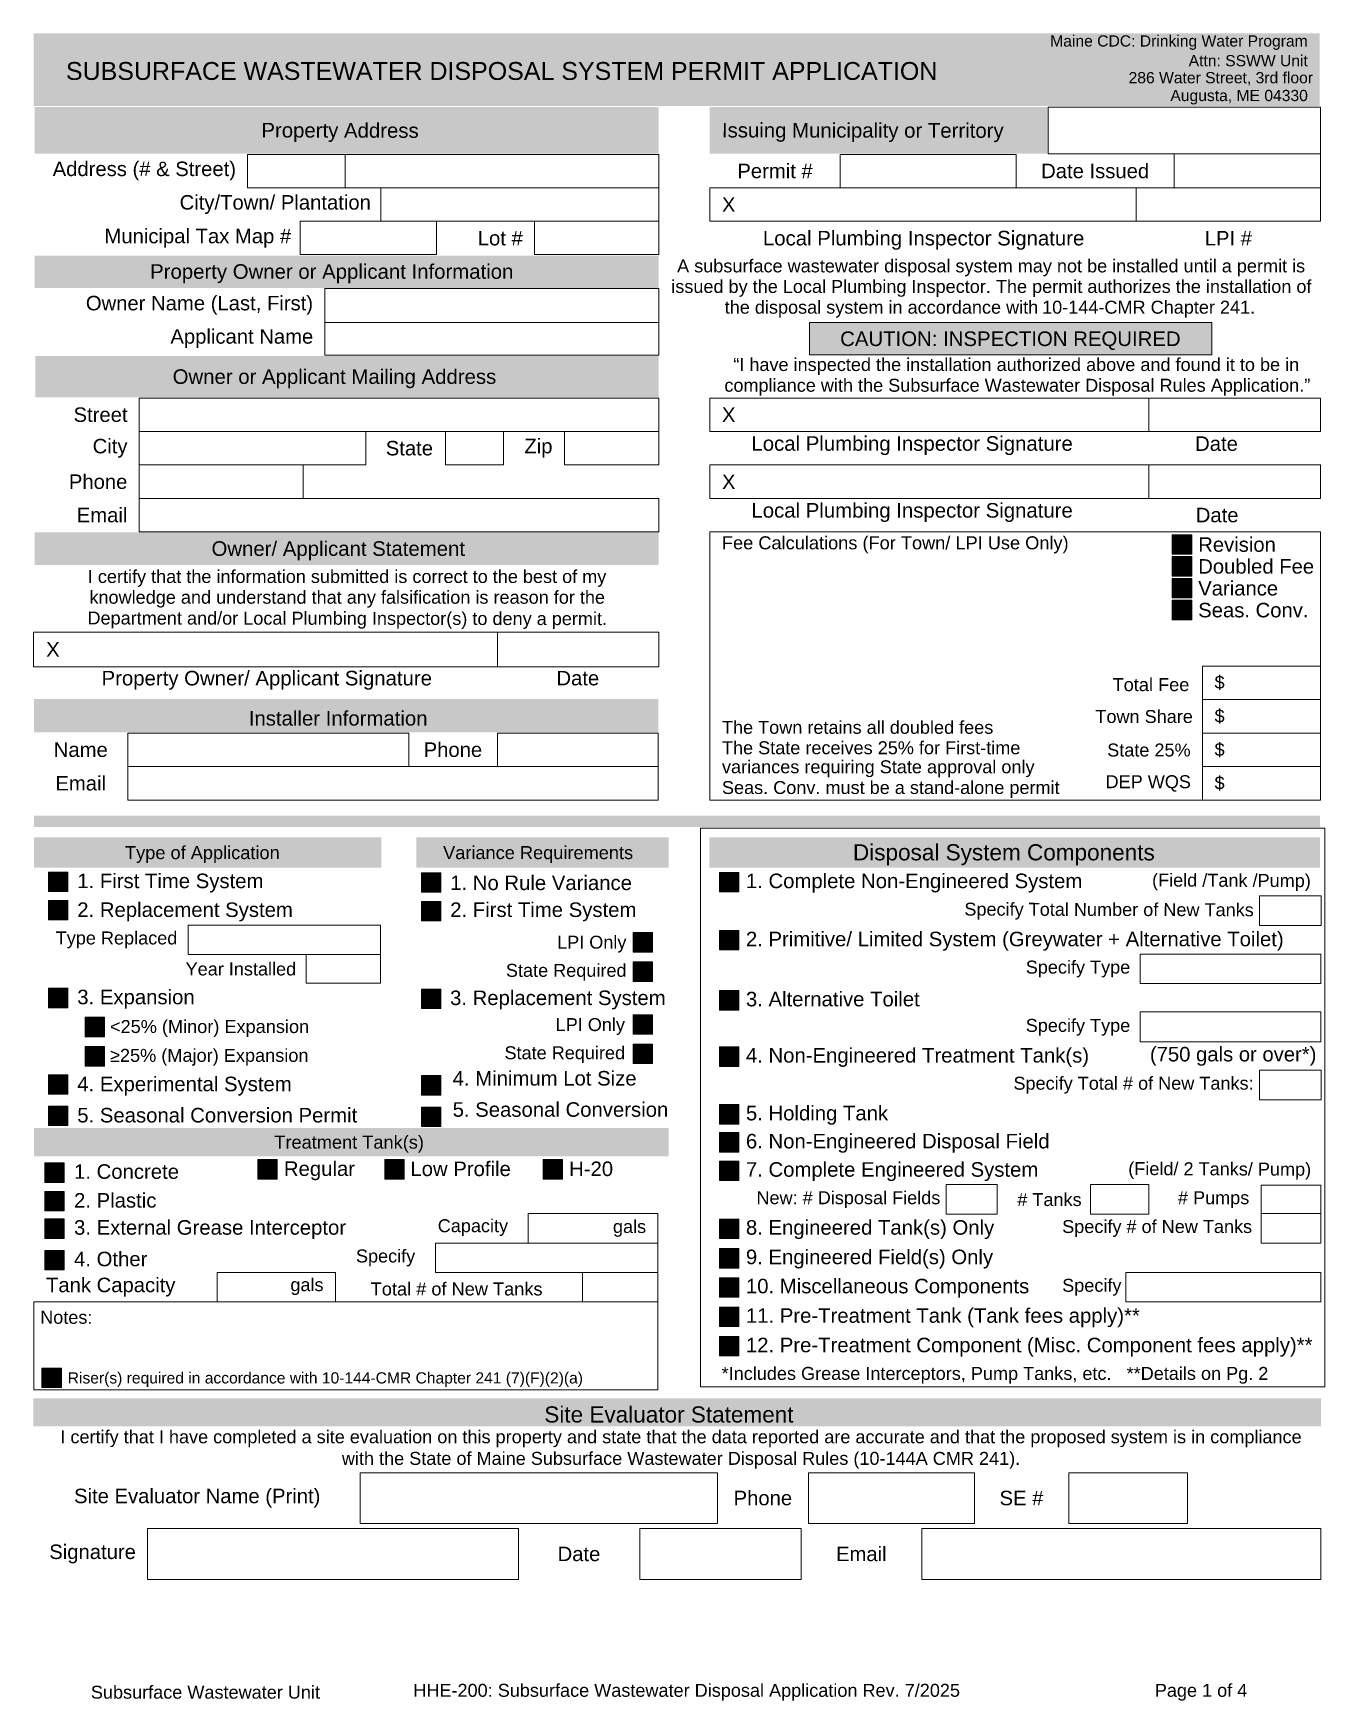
# Paper-space layout 'HHE_200_PG1' of a CAD drawing. Extents: x 0 to 8, y 0.1 to 10.4.
import ezdxf

# ---------------------------------------------------------------- set-up
doc = ezdxf.new("R2010")
doc.units = 0
doc.header["$MEASUREMENT"] = 0
doc.layers.get('0').update_dxf_attribs({"lineweight": 30})
doc.layers.add('HHE_200_FORM', color=7, linetype='Continuous', lineweight=5)
doc.styles.add('PDF Arial', font='arial.ttf')
doc.styles.add('PDF Arial-BoldMT', font='arial.ttf')
doc.styles.add('PDF Arial-ItalicMT', font='arial.ttf')

# ---------------------------------------------------------------- blocks, each defined once
blk = doc.blocks.new('*U35')
at = {"true_color": 0xf2f2f2}
h = blk.add_hatch(color=7, dxfattribs=at)
h.dxf.hatch_style = 1
h.paths.add_polyline_path([(-0.075, -0.075), (0.075, -0.075), (0.075, 0.075), (-0.075, 0.075)])
at = {"layer": 'HHE_200_FORM'}
blk.add_lwpolyline([(-0.075, 0.075), (0.075, 0.075), (0.075, -0.075), (-0.075, -0.075)], close=True, dxfattribs=at)

psp = doc.layouts.new('HHE_200_PG1')

# ---------------------------------------------------------------- linework, layer by layer
at = {"layer": 'HHE_200_FORM'}
for points in [[(6.284, 9.628), (7.967, 9.628), (7.967, 9.916), (6.284, 9.916)], [(1.944, 9.418), (1.341, 9.418), (1.341, 9.624), (1.944, 9.624)], [(1.944, 9.624), (3.88, 9.624), (3.88, 9.418), (1.944, 9.418)], [(5, 9.624), (6.087, 9.624), (6.087, 9.418), (5, 9.418)], [(7.062, 9.418), (7.967, 9.418), (7.967, 9.628), (7.062, 9.628)], [(2.163, 9.418), (3.88, 9.418), (3.88, 9.211), (2.163, 9.211)], [(4.195, 9.418), (6.827, 9.418), (6.827, 9.211), (4.195, 9.211)], [(6.827, 9.211), (7.967, 9.211), (7.967, 9.418), (6.827, 9.418)], [(1.666, 9.211), (2.507, 9.211), (2.507, 9.006), (1.666, 9.006)], [(3.112, 9.006), (3.88, 9.006), (3.88, 9.211), (3.112, 9.211)], [(1.818, 8.796), (3.88, 8.796), (3.88, 8.586), (1.818, 8.586)], [(1.818, 8.586), (3.88, 8.586), (3.88, 8.383), (1.818, 8.383)], [(4.81, 8.586), (7.295, 8.586), (7.295, 8.386), (4.81, 8.386)], [(0.671, 8.119), (3.88, 8.119), (3.88, 7.913), (0.671, 7.913)], [(4.195, 8.119), (6.906, 8.119), (6.906, 7.913), (4.195, 7.913)], [(6.906, 7.913), (7.967, 7.913), (7.967, 8.119), (6.906, 8.119)], [(0.671, 7.913), (2.071, 7.913), (2.071, 7.706), (0.671, 7.706)], [(2.562, 7.706), (2.92, 7.706), (2.92, 7.913), (2.562, 7.913)], [(3.298, 7.706), (3.88, 7.706), (3.88, 7.913), (3.298, 7.913)], [(0.671, 7.706), (1.683, 7.706), (1.683, 7.499), (0.671, 7.499)], [(4.195, 7.706), (6.906, 7.706), (6.906, 7.499), (4.195, 7.499)], [(6.906, 7.499), (7.967, 7.499), (7.967, 7.706), (6.906, 7.706)], [(0.671, 7.499), (3.88, 7.499), (3.88, 7.293), (0.671, 7.293)], [(4.195, 7.293), (7.967, 7.293), (7.967, 5.635), (4.195, 5.635)], [(0.019, 6.674), (2.883, 6.674), (2.883, 6.46), (0.019, 6.46)], [(2.883, 6.46), (3.88, 6.46), (3.88, 6.674), (2.883, 6.674)], [(7.237, 6.464), (7.967, 6.464), (7.967, 6.257), (7.237, 6.257)], [(7.237, 6.257), (7.967, 6.257), (7.967, 6.05), (7.237, 6.05)], [(0.601, 6.05), (2.336, 6.05), (2.336, 5.844), (0.601, 5.844)], [(2.883, 5.844), (3.877, 5.844), (3.877, 6.05), (2.883, 6.05)], [(7.237, 6.05), (7.967, 6.05), (7.967, 5.844), (7.237, 5.844)], [(0.601, 5.844), (3.877, 5.844), (3.877, 5.635), (0.601, 5.635)], [(7.237, 5.844), (7.967, 5.844), (7.967, 5.635), (7.237, 5.635)], [(7.589, 5.045), (7.971, 5.045), (7.971, 4.861), (7.589, 4.861)], [(0.973, 4.865), (2.161, 4.865), (2.161, 4.683), (0.973, 4.683)], [(2.161, 4.683), (1.703, 4.683), (1.703, 4.506), (2.161, 4.506)], [(6.852, 4.686), (7.968, 4.686), (7.968, 4.503), (6.852, 4.503)], [(6.852, 4.328), (7.968, 4.328), (7.968, 4.144), (6.852, 4.144)], [(7.589, 3.969), (7.971, 3.969), (7.971, 3.786), (7.589, 3.786)], [(5.654, 3.079), (5.97, 3.079), (5.97, 3.263), (5.654, 3.263)], [(6.546, 3.263), (6.907, 3.263), (6.907, 3.079), (6.546, 3.079)], [(7.599, 3.259), (7.969, 3.259), (7.969, 3.083), (7.599, 3.083)], [(3.875, 2.901), (3.073, 2.901), (3.073, 3.083), (3.875, 3.083)], [(7.599, 3.083), (7.969, 3.083), (7.969, 2.901), (7.599, 2.901)], [(3.875, 2.719), (2.502, 2.719), (2.502, 2.901), (3.875, 2.901)], [(1.153, 2.538), (1.883, 2.538), (1.883, 2.719), (1.153, 2.719)], [(3.875, 2.538), (3.408, 2.538), (3.408, 2.719), (3.875, 2.719)], [(6.763, 2.719), (7.969, 2.719), (7.969, 2.538), (6.763, 2.538)], [(0.021, 2.538), (3.875, 2.538), (3.875, 1.994), (0.021, 1.994)], [(2.036, 1.483), (4.242, 1.483), (4.242, 1.17), (2.036, 1.17)], [(4.805, 1.483), (5.829, 1.483), (5.829, 1.17), (4.805, 1.17)], [(6.412, 1.483), (7.144, 1.483), (7.144, 1.17), (6.412, 1.17)], [(0.723, 1.138), (3.013, 1.138), (3.013, 0.823), (0.723, 0.823)], [(3.762, 1.138), (4.76, 1.138), (4.76, 0.823), (3.762, 0.823)], [(5.504, 1.138), (7.969, 1.138), (7.969, 0.823), (5.504, 0.823)]]:
    psp.add_lwpolyline(points, close=True, dxfattribs=at)
at = {"layer": 'HHE_200_FORM', "lineweight": 18}
psp.add_lwpolyline([(4.138, 2.013), (7.992, 2.013), (7.992, 5.464), (4.138, 5.464)], close=True, dxfattribs=at)
at = {"layer": 'HHE_200_FORM', "lineweight": 35, "transparency": 33554559}
for points in [[(0.019, 9.923), (0.026, 9.923), (0.019, 10.371), (0.026, 10.371)], [(0.026, 9.923), (5.655, 9.923), (0.026, 10.371), (5.655, 10.371)], [(5.655, 9.923), (5.662, 9.923), (5.655, 10.371), (5.662, 10.371)], [(5.662, 9.923), (7.962, 9.923), (5.662, 10.371), (7.962, 10.371)], [(0.021, 5.535), (7.966, 5.535), (0.021, 5.541), (7.966, 5.541)], [(0.021, 5.47), (7.964, 5.47), (0.021, 5.535), (7.964, 5.535)], [(0.018, 1.769), (0.024, 1.769), (0.018, 1.942), (0.024, 1.942)], [(0.024, 1.769), (7.961, 1.769), (0.024, 1.942), (7.961, 1.942)], [(7.962, 1.769), (7.969, 1.769), (7.962, 1.942), (7.969, 1.942)]]:
    psp.add_solid(points, dxfattribs=at)
at = {"layer": 'HHE_200_FORM', "color": 254, "lineweight": 35, "true_color": 0xd1d1d1, "transparency": 33554559}
for points in [[(0.026, 9.628), (3.88, 9.628), (0.026, 9.916), (3.88, 9.916)], [(4.195, 9.628), (6.279, 9.628), (4.195, 9.916), (6.279, 9.916)], [(0.026, 8.799), (3.88, 8.799), (0.026, 8.999), (3.88, 8.999)], [(0.029, 8.123), (3.88, 8.123), (0.029, 8.379), (3.88, 8.379)], [(0.026, 7.089), (3.88, 7.089), (0.026, 7.289), (3.88, 7.289)], [(0.022, 6.254), (2.883, 6.254), (0.022, 6.26), (2.883, 6.26)], [(0.022, 6.054), (3.877, 6.054), (0.022, 6.254), (3.877, 6.254)], [(2.883, 6.254), (3.877, 6.254), (2.883, 6.26), (3.877, 6.26)], [(0.021, 5.22), (2.166, 5.22), (0.021, 5.406), (2.166, 5.406)], [(2.383, 5.22), (3.94, 5.22), (2.383, 5.406), (3.94, 5.406)], [(4.193, 5.22), (7.964, 5.22), (4.193, 5.406), (7.964, 5.406)], [(0.021, 3.436), (3.94, 3.436), (0.021, 3.611), (3.94, 3.611)]]:
    psp.add_solid(points, dxfattribs=at)
at = {"layer": 'HHE_200_FORM', "color": 7, "lineweight": 35, "true_color": 0xf2f2f2, "transparency": 33554559}
psp.add_solid([(4.81, 8.386), (7.294, 8.386), (4.81, 8.586), (7.294, 8.586)], dxfattribs=at)

# ---------------------------------------------------------------- block references
at = {"layer": 'HHE_200_FORM', "xscale": 0.8, "yscale": 0.8, "zscale": 0.8}
for p in [(7.111, 7.215), (7.111, 7.08), (7.111, 6.945), (7.111, 6.81), (0.171, 5.132), (2.475, 5.127), (4.315, 5.129), (0.171, 4.956), (2.475, 4.951), (3.781, 4.758), (4.315, 4.771), (3.781, 4.577), (0.171, 4.414), (2.475, 4.409), (4.315, 4.4), (0.397, 4.235), (3.781, 4.25), (3.781, 4.069), (0.397, 4.054), (4.315, 4.052), (0.171, 3.88), (2.475, 3.875), (0.171, 3.687), (2.475, 3.681), (4.315, 3.696), (4.315, 3.523), (1.463, 3.356), (2.248, 3.356), (3.225, 3.356), (4.315, 3.347), (0.149, 3.336), (0.149, 3.159), (0.149, 2.99), (4.315, 2.989), (0.149, 2.796), (4.315, 2.807), (4.315, 2.626), (4.315, 2.446), (4.315, 2.264), (0.131, 2.069)]:
    psp.add_blockref('*U35', p, dxfattribs=at)

# ---------------------------------------------------------------- texts
at = {"layer": 'HHE_200_FORM', "color": 7, "true_color": 0xffffff, "attachment_point": 4}
for s, insert, char_height, style in [('Maine CDC: Drinking Water Program', (6.297, 10.314), 0.0692, 'PDF Arial'), ('SUBSURFACE WASTEWATER DISPOSAL SYSTEM PERMIT APPLICATION', (0.219, 10.138), 0.1104, 'PDF Arial-BoldMT'), ('Attn: SSWW Unit', (7.152, 10.202), 0.0692, 'PDF Arial'), ('286 Water Street, 3rd floor', (6.781, 10.091), 0.0692, 'PDF Arial'), ('Augusta, ME 04330', (7.039, 9.977), 0.0692, 'PDF Arial'), ('Site Evaluator Statement', (3.173, 1.842), 0.0996, 'PDF Arial-BoldMT')]:
    psp.add_mtext(s, dxfattribs=dict(at, insert=insert, char_height=char_height, style=style))
at = {"layer": 'HHE_200_FORM', "attachment_point": 4}
for s, insert, char_height, rotation, style in [('Property Address ', (1.426, 9.76), 0.09, 359.8519, 'PDF Arial-BoldMT'), ('Issuing Municipality or Territory', (4.27, 9.76), 0.09, 359.917, 'PDF Arial-BoldMT'), ('Department and/or Local Plumbing Inspector(s) to deny a permit.', (0.352, 6.749), 0.07993, 359.9231, 'PDF Arial'), ('(Field /Tank /Pump)', (6.926, 5.131), 0.07993, 359.7513, 'PDF Arial'), ('Specify Total Number of New Tanks', (5.767, 4.951), 0.07993, 359.8609, 'PDF Arial'), ('(Field/ 2 Tanks/ Pump)', (6.779, 3.349), 0.07993, 359.7831, 'PDF Arial')]:
    psp.add_mtext(s, dxfattribs=dict(at, insert=insert, char_height=char_height, rotation=rotation, style=style))
for s, insert, char_height, style in [('Address (# & Street) ', (0.137, 9.521), 0.08948, 'PDF Arial'), ('Permit # ', (4.365, 9.521), 0.0895, 'PDF Arial'), ('Date Issued', (6.241, 9.521), 0.08948, 'PDF Arial'), ('City/Town/ Plantation ', (0.921, 9.314), 0.08948, 'PDF Arial'), ('X', (4.27, 9.314), 0.0895, 'PDF Arial'), ('Municipal Tax Map # ', (0.457, 9.106), 0.08948, 'PDF Arial'), ('Lot # ', (2.762, 9.106), 0.0895, 'PDF Arial'), ('Local Plumbing Inspector Signature ', (4.523, 9.093), 0.09, 'PDF Arial-ItalicMT'), ('LPI #', (7.251, 9.106), 0.0895, 'PDF Arial'), ('A subsurface wastewater disposal system may not be installed until a permit is', (3.993, 8.923), 0.07993, 'PDF Arial'), ('Property Owner or Applicant Information ', (0.739, 8.887), 0.09, 'PDF Arial-BoldMT'), ('Owner Name (Last, First)', (0.342, 8.692), 0.08948, 'PDF Arial'), ('issued by the Local Plumbing Inspector. The permit authorizes the installation of', (3.957, 8.796), 0.07993, 'PDF Arial'), ('the disposal system in accordance with', (4.287, 8.668), 0.07993, 'PDF Arial'), ('10-144-CMR Chapter 241.', (6.247, 8.668), 0.07993, 'PDF Arial'), ('Applicant Name ', (0.864, 8.486), 0.08948, 'PDF Arial'), ('CAUTION: INSPECTION REQUIRED', (5, 8.473), 0.09, 'PDF Arial-BoldMT'), ('“I have inspected the installation authorized above and found it to be in', (4.34, 8.314), 0.07993, 'PDF Arial'), ('Owner or Applicant Mailing Address', (0.878, 8.238), 0.09, 'PDF Arial-BoldMT'), ('compliance with the Subsurface Wastewater Disposal Rules Application.”', (4.285, 8.186), 0.07993, 'PDF Arial'), ('Street ', (0.266, 8.016), 0.0895, 'PDF Arial'), ('X', (4.27, 8.016), 0.0895, 'PDF Arial'), ('City ', (0.384, 7.809), 0.0895, 'PDF Arial'), ('State ', (2.194, 7.809), 0.0895, 'PDF Arial'), ('Zip ', (3.05, 7.809), 0.0895, 'PDF Arial'), ('Local Plumbing Inspector Signature ', (4.452, 7.825), 0.09, 'PDF Arial-ItalicMT'), ('Date', (7.192, 7.837), 0.0895, 'PDF Arial'), ('Phone ', (0.237, 7.602), 0.0895, 'PDF Arial'), ('X', (4.27, 7.602), 0.0895, 'PDF Arial'), ('Email ', (0.286, 7.396), 0.0895, 'PDF Arial'), ('Local Plumbing Inspector Signature ', (4.452, 7.412), 0.09, 'PDF Arial-ItalicMT'), ('Date', (7.196, 7.396), 0.0895, 'PDF Arial'), ('Owner/ Applicant Statement ', (1.118, 7.176), 0.09, 'PDF Arial-BoldMT'), ('Fee Calculations (For Town/ LPI Use Only) ', (4.27, 7.213), 0.0804, 'PDF Arial-BoldMT'), ('Revision', (7.211, 7.214), 0.0895, 'PDF Arial'), ('Doubled Fee', (7.211, 7.079), 0.08948, 'PDF Arial'), ('I certify that the information submitted is correct to the best of my', (0.354, 7.005), 0.07993, 'PDF Arial'), ('knowledge and understand that any falsification is reason for the', (0.364, 6.877), 0.07993, 'PDF Arial'), ('Variance', (7.211, 6.944), 0.0895, 'PDF Arial'), ('Seas. Conv.', (7.211, 6.809), 0.08948, 'PDF Arial'), ('X', (0.097, 6.567), 0.0895, 'PDF Arial'), ('Property Owner/ Applicant Signature ', (0.439, 6.376), 0.09, 'PDF Arial-ItalicMT'), ('Date', (3.248, 6.389), 0.0895, 'PDF Arial'), ('Total Fee ', (6.682, 6.349), 0.0804, 'PDF Arial-BoldMT'), ('$', (7.312, 6.36), 0.0799, 'PDF Arial'), ('Installer Information ', (1.348, 6.141), 0.09, 'PDF Arial-BoldMT'), ('Town Share ', (6.576, 6.152), 0.07993, 'PDF Arial'), ('$', (7.312, 6.152), 0.0799, 'PDF Arial'), ('The Town retains all doubled fees', (4.27, 6.085), 0.07993, 'PDF Arial'), ('Name ', (0.144, 5.947), 0.0895, 'PDF Arial'), ('Phone ', (2.428, 5.947), 0.0895, 'PDF Arial'), ('The State receives 25% for First-time', (4.27, 5.959), 0.07993, 'PDF Arial'), ('State 25% ', (6.649, 5.945), 0.0799, 'PDF Arial'), ('$', (7.312, 5.945), 0.0799, 'PDF Arial'), ('variances requiring State approval only', (4.27, 5.83), 0.07993, 'PDF Arial'), ('Email ', (0.154, 5.74), 0.0895, 'PDF Arial'), ('DEP WQS ', (6.639, 5.739), 0.0799, 'PDF Arial'), ('$', (7.312, 5.739), 0.0799, 'PDF Arial'), ('Seas. Conv. must be a stand-alone permit', (4.27, 5.702), 0.07993, 'PDF Arial'), ('Type of Application ', (0.584, 5.3), 0.0804, 'PDF Arial-BoldMT'), ('Variance Requirements ', (2.548, 5.3), 0.0804, 'PDF Arial-BoldMT'), ('Disposal System Components', (5.079, 5.299), 0.0996, 'PDF Arial-BoldMT'), ('1. First Time System ', (0.289, 5.124), 0.08978, 'PDF Arial'), ('1. No Rule Variance', (2.592, 5.125), 0.08978, 'PDF Arial'), ('1. Complete Non-Engineered System ', (4.418, 5.124), 0.08978, 'PDF Arial'), ('2. Replacement System ', (0.289, 4.946), 0.08978, 'PDF Arial'), ('2. First Time System', (2.592, 4.946), 0.08978, 'PDF Arial'), ('Type Replaced ', (0.156, 4.773), 0.07993, 'PDF Arial'), ('LPI Only', (3.252, 4.747), 0.0799, 'PDF Arial'), ('2. Primitive/ Limited System (Greywater + Alternative Toilet)', (4.418, 4.765), 0.08978, 'PDF Arial'), ('Year Installed ', (0.958, 4.593), 0.07993, 'PDF Arial'), ('Specify Type', (6.146, 4.593), 0.07993, 'PDF Arial'), ('State Required', (2.936, 4.573), 0.07993, 'PDF Arial'), ('3. Expansion', (0.289, 4.407), 0.08978, 'PDF Arial'), ('3. Replacement System ', (2.591, 4.402), 0.08978, 'PDF Arial'), ('3. Alternative Toilet', (4.418, 4.407), 0.08978, 'PDF Arial'), ('<25% (Minor) Expansion ', (0.491, 4.226), 0.08021, 'PDF Arial'), ('LPI Only', (3.243, 4.238), 0.0799, 'PDF Arial'), ('Specify Type', (6.146, 4.233), 0.07993, 'PDF Arial'), ('State Required', (2.927, 4.064), 0.07993, 'PDF Arial'), ('≥25% (Major) Expansion ', (0.491, 4.048), 0.08021, 'PDF Arial'), ('4. Non-Engineered Treatment Tank(s)  ', (4.418, 4.047), 0.08978, 'PDF Arial'), (' (750 gals or over*)', (6.878, 4.054), 0.08948, 'PDF Arial'), ('4. Experimental System ', (0.289, 3.87), 0.08978, 'PDF Arial'), ('4. Minimum Lot Size', (2.607, 3.918), 0.08978, 'PDF Arial'), ('Specify Total # of New Tanks:', (6.07, 3.876), 0.07993, 'PDF Arial'), ('5. Seasonal Conversion Permit', (0.289, 3.69), 0.08978, 'PDF Arial'), ('5. Seasonal Conversion ', (2.607, 3.725), 0.08978, 'PDF Arial'), ('5. Holding Tank', (4.418, 3.69), 0.08978, 'PDF Arial'), ('Treatment Tank(s) ', (1.506, 3.512), 0.0804, 'PDF Arial-BoldMT'), ('6. Non-Engineered Disposal Field', (4.418, 3.517), 0.08978, 'PDF Arial'), ('Regular ', (1.565, 3.347), 0.0898, 'PDF Arial'), ('Low Profile ', (2.346, 3.359), 0.08978, 'PDF Arial'), ('H-20 ', (3.326, 3.359), 0.0898, 'PDF Arial'), ('7. Complete Engineered System ', (4.418, 3.342), 0.08978, 'PDF Arial'), ('1. Concrete ', (0.269, 3.342), 0.08978, 'PDF Arial'), ('2. Plastic ', (0.269, 3.164), 0.08978, 'PDF Arial'), ('New: # Disposal Fields ', (4.483, 3.169), 0.07993, 'PDF Arial'), ('# Tanks ', (6.094, 3.169), 0.0799, 'PDF Arial'), ('# Pumps', (7.086, 3.169), 0.0799, 'PDF Arial'), ('3. External Grease Interceptor ', (0.269, 2.984), 0.08978, 'PDF Arial'), ('Capacity ', (2.515, 2.996), 0.0799, 'PDF Arial'), ('gals ', (3.597, 2.991), 0.0799, 'PDF Arial'), ('8. Engineered Tank(s) Only ', (4.418, 2.984), 0.08978, 'PDF Arial'), ('Specify # of New Tanks', (6.371, 2.991), 0.07993, 'PDF Arial'), ('4. Other ', (0.269, 2.802), 0.0898, 'PDF Arial'), ('Specify ', (2.01, 2.809), 0.0799, 'PDF Arial'), ('9. Engineered Field(s) Only ', (4.418, 2.802), 0.08978, 'PDF Arial'), ('Tank Capacity ', (0.096, 2.629), 0.08948, 'PDF Arial'), ('gals ', (1.605, 2.632), 0.0799, 'PDF Arial'), ('10. Miscellaneous Components ', (4.418, 2.622), 0.08978, 'PDF Arial'), ('Specify', (6.371, 2.628), 0.0799, 'PDF Arial'), ('Total # of New Tanks ', (2.101, 2.617), 0.0804, 'PDF Arial-BoldMT'), ('Notes:', (0.06, 2.442), 0.0799, 'PDF Arial-ItalicMT'), ('11. Pre-Treatment Tank (Tank fees apply)**    ', (4.418, 2.44), 0.08978, 'PDF Arial'), ('12. Pre-Treatment Component (Misc. Component fees apply)**', (4.418, 2.258), 0.08978, 'PDF Arial'), ('Riser(s) required in accordance with 10-144-CMR Chapter 241 (7)(F)(2)(a)', (0.23, 2.058), 0.069, 'PDF Arial'), ('*Includes Grease Interceptors, Pump Tanks, etc.   **Details on Pg. 2', (4.268, 2.084), 0.07993, 'PDF Arial'), ('Site Evaluator Name (Print) ', (0.269, 1.326), 0.08948, 'PDF Arial'), ('Phone ', (4.342, 1.326), 0.0895, 'PDF Arial'), ('SE #', (5.984, 1.326), 0.0895, 'PDF Arial'), ('Signature ', (0.116, 0.981), 0.0895, 'PDF Arial'), ('Email', (4.974, 0.981), 0.0895, 'PDF Arial'), ('Date ', (3.255, 0.981), 0.0895, 'PDF Arial'), ('Subsurface Wastewater Unit ', (0.373, 0.127), 0.07993, 'PDF Arial'), (' HHE-200: Subsurface Wastewater Disposal Application Rev. 7/2025 ', (2.333, 0.127), 0.07993, 'PDF Arial'), (' Page 1 of 4', (6.912, 0.127), 0.07993, 'PDF Arial')]:
    psp.add_mtext(s, dxfattribs=dict(at, insert=insert, char_height=char_height, style=style))
at = {"layer": 'HHE_200_FORM', "insert": (0.178, 1.626), "char_height": 0.079933, "width": 7.67857, "attachment_point": 4, "style": 'PDF Arial'}
psp.add_mtext('\\pxqc;I certify that I have completed a site evaluation on this property and state that the data reported are accurate and that the proposed system is in compliance with the State of Maine Subsurface Wastewater Disposal Rules (10-144A CMR 241).', dxfattribs=at)

doc.saveas('drawing.dxf')
